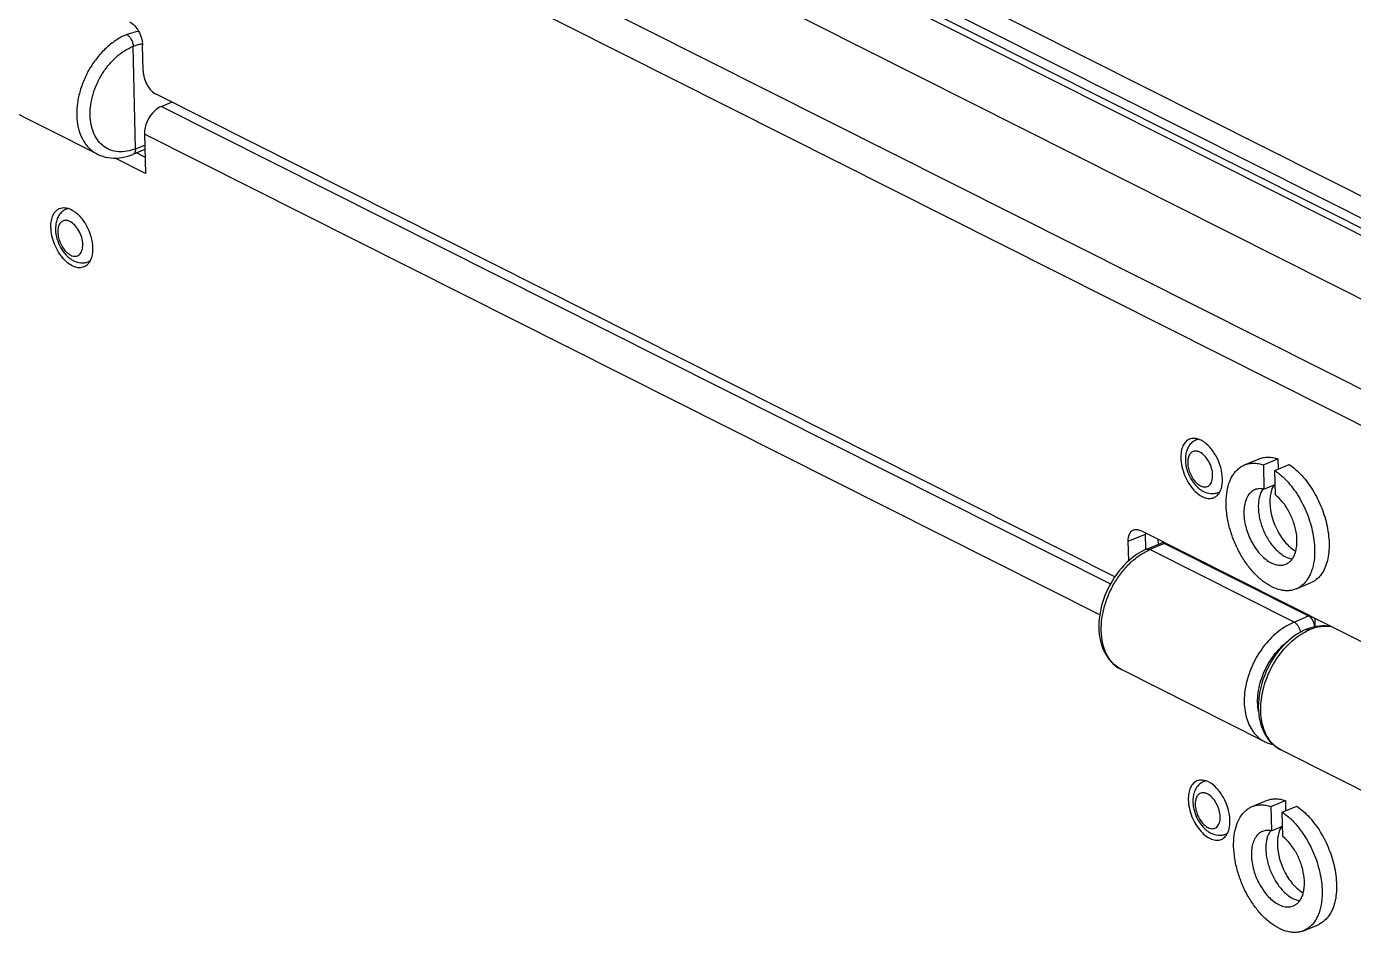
# Model space of a CAD drawing. Header units: millimetres. Extents: x -1493 to -686, y 1310 to 1867.
# Drawn here: x -831.47 to -790.02, y 1730.06 to 1758.38 of the extents above; entities that cross this region are included whole.
import ezdxf

# ---------------------------------------------------------------- set-up
doc = ezdxf.new("R2010")
doc.units = ezdxf.units.MM
doc.layers.get('0').update_dxf_attribs({"linetype": 'CONTINUOUS'})

msp = doc.modelspace()

# ---------------------------------------------------------------- linework, layer by layer
at = {"color": 7, "linetype": 'Continuous'}
for p, q in [((-843.606, 1779.185), (-779.002, 1746.647)), ((-843.64, 1778.98), (-779.036, 1746.442)), ((-852.474, 1778.618), (-771.7, 1737.937)), ((-852.923, 1777.712), (-772.307, 1737.111)), ((-843.758, 1777.051), (-779.004, 1744.438)), ((-815.491, 1766.03), (-778.507, 1747.403)), ((-815.897, 1765.542), (-778.913, 1746.915)), ((-828.072, 1754.556), (-828.142, 1757.761)), ((-827.833, 1756.994), (-827.85, 1757.795)), ((-829.262, 1754.389), (-833.744, 1756.647)), ((-797.478, 1741.178), (-827.426, 1756.261)), ((-827.262, 1755.884), (-826.941, 1756.017)), ((-827.262, 1755.884), (-797.616, 1740.953)), ((-827.79, 1755.018), (-827.763, 1753.789)), ((-797.947, 1739.988), (-827.79, 1755.018)), ((-829.267, 1754.392), (-829.247, 1754.382)), ((-829.247, 1754.382), (-829.172, 1754.35)), ((-829.172, 1754.35), (-829.094, 1754.322)), ((-829.094, 1754.322), (-829.013, 1754.299)), ((-829.013, 1754.299), (-828.93, 1754.283)), ((-828.582, 1754.272), (-828.492, 1754.284)), ((-828.492, 1754.284), (-828.401, 1754.301)), ((-828.401, 1754.301), (-828.31, 1754.325)), ((-828.31, 1754.325), (-828.22, 1754.354)), ((-828.22, 1754.354), (-828.156, 1754.378)), ((-827.779, 1754.532), (-828.156, 1754.378)), ((-828.072, 1754.557), (-827.782, 1754.675)), ((-827.774, 1754.293), (-828.038, 1754.426)), ((-828.93, 1754.283), (-828.845, 1754.271)), ((-828.845, 1754.271), (-828.759, 1754.266)), ((-828.759, 1754.266), (-828.671, 1754.266)), ((-827.763, 1753.789), (-828.709, 1754.266)), ((-828.671, 1754.266), (-828.582, 1754.272)), ((-830.233, 1752.672), (-830.177, 1752.697)), ((-829.549, 1751.025), (-829.491, 1751.048)), ((-794.935, 1745.459), (-794.879, 1745.484)), ((-793.422, 1744.675), (-792.97, 1744.863)), ((-792.834, 1744.679), (-792.383, 1744.867)), ((-792.383, 1744.867), (-792.375, 1744.543)), ((-792.834, 1744.679), (-792.818, 1743.921)), ((-792.479, 1744.5), (-792.027, 1744.688)), ((-792.462, 1743.742), (-792.479, 1744.5)), ((-792.818, 1743.921), (-792.469, 1744.066)), ((-794.251, 1743.813), (-794.195, 1743.835)), ((-797.057, 1742.286), (-796.515, 1742.511)), ((-797.043, 1741.678), (-797.057, 1742.286)), ((-786.804, 1737.651), (-796.674, 1742.621)), ((-796.504, 1742.038), (-796.515, 1742.511)), ((-796.117, 1742.196), (-796.121, 1742.343)), ((-796.751, 1741.901), (-796.843, 1741.839)), ((-796.657, 1741.957), (-796.751, 1741.901)), ((-796.562, 1742.006), (-796.657, 1741.957)), ((-796.492, 1742.038), (-796.562, 1742.006)), ((-796.492, 1742.038), (-796.033, 1742.232)), ((-795.923, 1742.222), (-796.381, 1742.029)), ((-791.874, 1739.759), (-796.381, 1742.029)), ((-795.923, 1742.222), (-791.429, 1739.959)), ((-797.273, 1741.446), (-797.351, 1741.352)), ((-797.192, 1741.535), (-797.273, 1741.446)), ((-797.108, 1741.619), (-797.192, 1741.535)), ((-797.022, 1741.698), (-797.108, 1741.619)), ((-796.933, 1741.771), (-797.022, 1741.698)), ((-796.843, 1741.839), (-796.933, 1741.771)), ((-797.564, 1741.045), (-797.626, 1740.935)), ((-797.497, 1741.151), (-797.564, 1741.045)), ((-797.426, 1741.254), (-797.497, 1741.151)), ((-797.351, 1741.352), (-797.426, 1741.254)), ((-797.738, 1740.706), (-797.786, 1740.588)), ((-797.684, 1740.822), (-797.738, 1740.706)), ((-797.626, 1740.935), (-797.684, 1740.822)), ((-791.811, 1740.797), (-791.359, 1740.984)), ((-797.9, 1740.225), (-797.927, 1740.103)), ((-797.867, 1740.347), (-797.9, 1740.225)), ((-797.829, 1740.469), (-797.867, 1740.347)), ((-797.786, 1740.588), (-797.829, 1740.469)), ((-797.963, 1739.858), (-797.972, 1739.737)), ((-797.948, 1739.98), (-797.963, 1739.858)), ((-797.927, 1740.103), (-797.948, 1739.98)), ((-791.874, 1739.759), (-791.429, 1739.959)), ((-791.232, 1739.881), (-791.226, 1739.615)), ((-797.972, 1739.737), (-797.975, 1739.617)), ((-797.975, 1739.617), (-797.971, 1739.499)), ((-797.971, 1739.499), (-797.961, 1739.384)), ((-797.961, 1739.384), (-797.944, 1739.272)), ((-791.769, 1739.392), (-791.862, 1739.33)), ((-791.676, 1739.448), (-791.769, 1739.392)), ((-791.581, 1739.497), (-791.676, 1739.448)), ((-791.51, 1739.53), (-791.581, 1739.497)), ((-791.51, 1739.53), (-791.508, 1739.53)), ((-791.446, 1739.554), (-791.508, 1739.53)), ((-791.356, 1739.583), (-791.446, 1739.554)), ((-791.265, 1739.607), (-791.356, 1739.583)), ((-791.175, 1739.625), (-791.265, 1739.607)), ((-791.085, 1739.637), (-791.175, 1739.625)), ((-790.995, 1739.643), (-791.085, 1739.637)), ((-790.907, 1739.643), (-790.995, 1739.643)), ((-790.82, 1739.638), (-790.907, 1739.643)), ((-790.735, 1739.627), (-790.82, 1739.638)), ((-790.723, 1739.624), (-790.735, 1739.627)), ((-797.944, 1739.272), (-797.921, 1739.163)), ((-797.921, 1739.163), (-797.892, 1739.058)), ((-797.892, 1739.058), (-797.857, 1738.958)), ((-797.857, 1738.958), (-797.817, 1738.861)), ((-792.211, 1739.026), (-792.292, 1738.937)), ((-792.127, 1739.11), (-792.211, 1739.026)), ((-792.04, 1739.189), (-792.127, 1739.11)), ((-791.952, 1739.263), (-792.04, 1739.189)), ((-791.862, 1739.33), (-791.952, 1739.263)), ((-797.817, 1738.861), (-797.77, 1738.77)), ((-797.77, 1738.77), (-797.719, 1738.685)), ((-797.719, 1738.685), (-797.662, 1738.604)), ((-797.662, 1738.604), (-797.601, 1738.53)), ((-792.582, 1738.536), (-792.645, 1738.426)), ((-792.516, 1738.643), (-792.582, 1738.536)), ((-792.445, 1738.745), (-792.516, 1738.643)), ((-792.37, 1738.843), (-792.445, 1738.745)), ((-792.292, 1738.937), (-792.37, 1738.843)), ((-797.601, 1738.53), (-797.534, 1738.462)), ((-797.534, 1738.462), (-797.463, 1738.4)), ((-797.463, 1738.4), (-797.389, 1738.346)), ((-797.389, 1738.346), (-797.311, 1738.299)), ((-797.311, 1738.299), (-797.273, 1738.278)), ((-792.79, 1736.02), (-797.273, 1738.278)), ((-792.756, 1738.198), (-792.805, 1738.08)), ((-792.703, 1738.313), (-792.756, 1738.198)), ((-792.645, 1738.426), (-792.703, 1738.313)), ((-792.918, 1737.717), (-792.945, 1737.594)), ((-792.886, 1737.839), (-792.918, 1737.717)), ((-792.848, 1737.96), (-792.886, 1737.839)), ((-792.805, 1738.08), (-792.848, 1737.96)), ((-792.982, 1737.349), (-792.991, 1737.228)), ((-792.967, 1737.471), (-792.982, 1737.349)), ((-792.945, 1737.594), (-792.967, 1737.471)), ((-792.991, 1737.228), (-792.994, 1737.108)), ((-792.994, 1737.108), (-792.99, 1736.99)), ((-792.99, 1736.99), (-792.98, 1736.875)), ((-792.98, 1736.875), (-792.963, 1736.763)), ((-792.963, 1736.763), (-792.94, 1736.654)), ((-792.94, 1736.654), (-792.911, 1736.549)), ((-792.911, 1736.549), (-792.876, 1736.449)), ((-792.876, 1736.449), (-792.835, 1736.353)), ((-792.835, 1736.353), (-792.789, 1736.262)), ((-792.789, 1736.262), (-792.738, 1736.176)), ((-792.738, 1736.176), (-792.681, 1736.096)), ((-792.681, 1736.096), (-792.62, 1736.021)), ((-792.795, 1736.023), (-792.776, 1736.014)), ((-792.776, 1736.014), (-792.701, 1735.981)), ((-792.701, 1735.981), (-792.623, 1735.953)), ((-792.623, 1735.953), (-792.542, 1735.931)), ((-792.62, 1736.021), (-792.553, 1735.953)), ((-792.553, 1735.953), (-792.482, 1735.891)), ((-792.542, 1735.931), (-792.523, 1735.927)), ((-792.482, 1735.891), (-792.407, 1735.837)), ((-792.407, 1735.837), (-792.33, 1735.79)), ((-792.33, 1735.79), (-792.291, 1735.77)), ((-787.809, 1733.512), (-792.292, 1735.769)), ((-794.702, 1734.777), (-794.646, 1734.802)), ((-793.188, 1733.993), (-792.736, 1734.181)), ((-792.601, 1733.997), (-792.149, 1734.185)), ((-792.601, 1733.997), (-792.584, 1733.239)), ((-792.245, 1733.818), (-791.794, 1734.006)), ((-792.149, 1734.185), (-792.142, 1733.861)), ((-792.229, 1733.06), (-792.245, 1733.818)), ((-794.018, 1733.13), (-793.96, 1733.153)), ((-792.584, 1733.239), (-792.236, 1733.384)), ((-791.577, 1730.114), (-791.125, 1730.302))]:
    msp.add_line(p, q, dxfattribs=at)
for centre, radius, start, end in [((-828.832, 1755.253), 0.965, 240.714, 243.1785), ((-830.11, 1752.393), 0.305, 100.092, 113.6986), ((-830.256, 1752.119), 0.201, 101.9756, 117.7423), ((-829.66, 1751.309), 0.304, 291.3985, 305.2054), ((-829.898, 1751.259), 0.459, 324.7629, 326.4038), ((-794.813, 1745.18), 0.305, 100.2672, 113.7014), ((-794.959, 1744.906), 0.201, 101.9756, 117.7423), ((-791.963, 1743.703), 0.641, 146.7419, 152.7618), ((-795.82, 1742.527), 0.695, 178.7737, 181.2635), ((-791.47, 1739.435), 0.103, 105.7729, 111.8593), ((-790.741, 1737.985), 1.67, 113.2207, 116.4164), ((-792.359, 1736.886), 0.966, 241.6015, 243.1778), ((-794.725, 1734.224), 0.201, 101.9756, 117.7423), ((-794.579, 1734.498), 0.305, 100.092, 113.6986), ((-793.579, 1731.919), 2.323, 44.7814, 48.969), ((-794.129, 1733.414), 0.304, 291.3985, 305.2054), ((-791.752, 1733.034), 0.615, 146.6519, 149.2196)]:
    msp.add_arc(centre, radius, start, end, dxfattribs=at)
for centre, ratio, start_param, end_param in [((-795.917, 1741.955), 0.579433, -0.592531, 0.003365), ((-791.423, 1739.692), 0.579106, -2.082533, -0.592457)]:
    msp.add_ellipse(centre, major_axis=(-0.115, 0.277), ratio=ratio, start_param=start_param, end_param=end_param, dxfattribs=at)
for points, knots in [([(-828.257, 1758.528), (-828.135, 1758.467), (-827.94, 1758.23), (-827.854, 1757.946), (-827.85, 1757.795)], [0, 0, 0, 0, 0.474977, 1, 1, 1, 1]), ([(-828.345, 1758.128), (-828.454, 1758.084), (-828.669, 1757.969), (-828.966, 1757.739), (-829.238, 1757.455), (-829.475, 1757.127), (-829.666, 1756.764), (-829.806, 1756.383), (-829.891, 1755.997), (-829.909, 1755.738), (-829.906, 1755.612)], [0, 0, 0, 0, 0.112744, 0.232958, 0.359183, 0.489358, 0.6212, 0.751888, 0.878975, 1, 1, 1, 1]), ([(-828.345, 1758.128), (-828.315, 1758.141), (-828.195, 1758.187), (-828.069, 1758.219), (-827.975, 1758.231)], [0, 0, 0, 0, 0.260058, 1, 1, 1, 1]), ([(-828.345, 1758.128), (-828.317, 1758.113), (-828.262, 1758.068), (-828.199, 1757.979), (-828.156, 1757.874), (-828.143, 1757.798), (-828.142, 1757.761)], [0, 0, 0, 0, 0.220145, 0.475824, 0.74473, 1, 1, 1, 1]), ([(-829.487, 1755.605), (-829.491, 1755.826), (-829.421, 1756.284), (-829.183, 1756.81), (-828.911, 1757.187), (-828.608, 1757.503), (-828.334, 1757.684), (-828.142, 1757.761)], [0, 0, 0, 0, 0.247825, 0.510394, 0.641057, 0.767668, 1, 1, 1, 1]), ([(-828.142, 1757.761), (-828.129, 1757.767), (-828.079, 1757.788), (-828.027, 1757.806), (-827.988, 1757.817)], [0, 0, 0, 0, 0.254408, 1, 1, 1, 1]), ([(-827.988, 1757.817), (-827.976, 1757.82), (-827.932, 1757.833), (-827.888, 1757.842), (-827.854, 1757.848)], [0, 0, 0, 0, 0.253981, 1, 1, 1, 1]), ([(-827.833, 1756.994), (-827.829, 1756.843), (-827.743, 1756.559), (-827.548, 1756.323), (-827.426, 1756.261)], [0, 0, 0, 0, 0.525023, 1, 1, 1, 1]), ([(-829.906, 1755.612), (-829.903, 1755.482), (-829.874, 1755.231), (-829.755, 1754.886), (-829.567, 1754.602), (-829.395, 1754.463), (-829.304, 1754.412)], [0, 0, 0, 0, 0.279135, 0.536563, 0.774603, 1, 1, 1, 1]), ([(-828.072, 1754.556), (-828.159, 1754.521), (-828.333, 1754.469), (-828.598, 1754.454), (-828.847, 1754.505), (-829.066, 1754.624), (-829.246, 1754.804), (-829.38, 1755.035), (-829.464, 1755.307), (-829.484, 1755.503), (-829.487, 1755.605)], [0, 0, 0, 0, 0.131785, 0.254354, 0.370476, 0.484402, 0.600971, 0.724337, 0.857073, 1, 1, 1, 1]), ([(-827.262, 1755.884), (-827.337, 1755.852), (-827.629, 1755.653), (-827.795, 1755.284), (-827.79, 1755.018)], [0, 0, 0, 0, 0.235898, 1, 1, 1, 1]), ([(-828.072, 1754.557), (-828.072, 1754.536), (-828.074, 1754.497), (-828.09, 1754.443), (-828.116, 1754.402), (-828.142, 1754.384), (-828.155, 1754.378)], [0, 0, 0, 0, 0.29961, 0.563301, 0.792643, 1, 1, 1, 1]), ([(-830.713, 1752.106), (-830.714, 1752.174), (-830.706, 1752.303), (-830.656, 1752.478), (-830.569, 1752.615), (-830.485, 1752.674), (-830.441, 1752.692)], [0, 0, 0, 0, 0.298937, 0.562553, 0.792047, 1, 1, 1, 1]), ([(-830.233, 1752.672), (-830.28, 1752.651), (-830.369, 1752.594), (-830.471, 1752.472), (-830.537, 1752.327), (-830.558, 1752.222), (-830.564, 1752.169)], [0, 0, 0, 0, 0.247671, 0.495218, 0.744549, 1, 1, 1, 1]), ([(-830.441, 1752.692), (-830.388, 1752.714), (-830.259, 1752.73), (-830.14, 1752.689), (-830.081, 1752.659)], [0, 0, 0, 0, 0.466347, 1, 1, 1, 1]), ([(-830.081, 1752.659), (-829.987, 1752.612), (-829.806, 1752.464), (-829.53, 1752.072), (-829.415, 1751.699), (-829.41, 1751.45)], [0, 0, 0, 0, 0.220924, 0.477582, 1, 1, 1, 1]), ([(-830.35, 1752.298), (-830.383, 1752.28), (-830.443, 1752.221), (-830.49, 1752.096), (-830.501, 1751.943), (-830.481, 1751.804), (-830.448, 1751.69), (-830.404, 1751.576), (-830.332, 1751.447), (-830.225, 1751.319), (-830.139, 1751.255), (-830.095, 1751.232)], [0, 0, 0, 0, 0.088853, 0.192993, 0.316131, 0.45477, 0.527714, 0.601522, 0.746844, 0.881899, 1, 1, 1, 1]), ([(-830.118, 1752.286), (-830.147, 1752.3), (-830.206, 1752.322), (-830.27, 1752.322), (-830.298, 1752.316)], [0, 0, 0, 0, 0.530608, 1, 1, 1, 1]), ([(-830.095, 1751.232), (-830.071, 1751.22), (-830.023, 1751.202), (-829.948, 1751.194), (-829.879, 1751.209), (-829.819, 1751.246), (-829.772, 1751.304), (-829.725, 1751.409), (-829.708, 1751.574), (-829.744, 1751.785), (-829.83, 1751.994), (-829.954, 1752.169), (-830.062, 1752.257), (-830.118, 1752.286)], [0, 0, 0, 0, 0.054248, 0.103089, 0.148666, 0.19419, 0.242854, 0.296899, 0.423385, 0.570565, 0.725615, 0.873064, 1, 1, 1, 1]), ([(-830.308, 1751.106), (-830.432, 1751.241), (-830.623, 1751.561), (-830.709, 1751.924), (-830.713, 1752.106)], [0, 0, 0, 0, 0.501545, 1, 1, 1, 1]), ([(-830.564, 1752.169), (-830.575, 1752.076), (-830.566, 1751.882), (-830.484, 1751.602), (-830.344, 1751.347), (-830.213, 1751.204), (-830.14, 1751.146)], [0, 0, 0, 0, 0.243783, 0.500009, 0.756231, 1, 1, 1, 1]), ([(-829.41, 1751.45), (-829.409, 1751.407), (-829.414, 1751.254), (-829.455, 1751.097), (-829.516, 1751.005)], [0, 0, 0, 0, 0.281282, 1, 1, 1, 1]), ([(-829.682, 1750.864), (-829.727, 1750.845), (-829.832, 1750.827), (-829.997, 1750.867), (-830.161, 1750.962), (-830.26, 1751.053), (-830.308, 1751.106)], [0, 0, 0, 0, 0.206357, 0.435453, 0.699655, 1, 1, 1, 1]), ([(-830.14, 1751.146), (-830.129, 1751.137), (-830.086, 1751.105), (-830.04, 1751.076), (-830.004, 1751.058)], [0, 0, 0, 0, 0.253679, 1, 1, 1, 1]), ([(-830.004, 1751.058), (-829.934, 1751.023), (-829.819, 1750.988), (-829.662, 1750.991), (-829.585, 1751.011), (-829.549, 1751.025)], [0, 0, 0, 0, 0.499838, 0.74975, 1, 1, 1, 1]), ([(-829.523, 1750.994), (-829.534, 1750.98), (-829.577, 1750.926), (-829.635, 1750.883), (-829.682, 1750.864)], [0, 0, 0, 0, 0.263015, 1, 1, 1, 1]), ([(-795.144, 1745.479), (-795.187, 1745.461), (-795.271, 1745.402), (-795.359, 1745.265), (-795.409, 1745.09), (-795.417, 1744.961), (-795.415, 1744.893)], [0, 0, 0, 0, 0.207944, 0.437429, 0.701178, 1, 1, 1, 1]), ([(-794.935, 1745.459), (-794.983, 1745.438), (-795.072, 1745.381), (-795.173, 1745.259), (-795.239, 1745.114), (-795.261, 1745.009), (-795.267, 1744.956)], [0, 0, 0, 0, 0.247671, 0.495218, 0.744549, 1, 1, 1, 1]), ([(-794.821, 1745.464), (-794.875, 1745.487), (-794.983, 1745.516), (-795.096, 1745.499), (-795.144, 1745.479)], [0, 0, 0, 0, 0.528518, 1, 1, 1, 1]), ([(-794.113, 1744.237), (-794.118, 1744.477), (-794.225, 1744.837), (-794.485, 1745.222), (-794.655, 1745.373), (-794.745, 1745.425)], [0, 0, 0, 0, 0.518198, 0.775239, 1, 1, 1, 1]), ([(-795.415, 1744.893), (-795.411, 1744.709), (-795.324, 1744.343), (-795.13, 1744.021), (-795.005, 1743.886)], [0, 0, 0, 0, 0.498988, 1, 1, 1, 1]), ([(-795.267, 1744.956), (-795.277, 1744.863), (-795.269, 1744.669), (-795.187, 1744.389), (-795.046, 1744.134), (-794.915, 1743.991), (-794.842, 1743.933)], [0, 0, 0, 0, 0.243783, 0.500009, 0.756231, 1, 1, 1, 1]), ([(-795.053, 1745.085), (-795.085, 1745.067), (-795.146, 1745.009), (-795.193, 1744.883), (-795.204, 1744.73), (-795.184, 1744.591), (-795.15, 1744.477), (-795.106, 1744.363), (-795.034, 1744.234), (-794.927, 1744.106), (-794.842, 1744.042), (-794.798, 1744.02)], [0, 0, 0, 0, 0.088853, 0.192993, 0.316131, 0.45477, 0.527714, 0.601522, 0.746844, 0.881899, 1, 1, 1, 1]), ([(-794.821, 1745.073), (-794.85, 1745.087), (-794.909, 1745.109), (-794.972, 1745.109), (-795.001, 1745.103)], [0, 0, 0, 0, 0.530608, 1, 1, 1, 1]), ([(-794.798, 1744.02), (-794.774, 1744.007), (-794.725, 1743.989), (-794.651, 1743.981), (-794.582, 1743.996), (-794.522, 1744.033), (-794.475, 1744.091), (-794.428, 1744.196), (-794.411, 1744.361), (-794.447, 1744.573), (-794.533, 1744.781), (-794.657, 1744.956), (-794.764, 1745.044), (-794.821, 1745.073)], [0, 0, 0, 0, 0.054248, 0.103089, 0.148666, 0.19419, 0.242854, 0.296899, 0.423385, 0.570565, 0.725615, 0.873064, 1, 1, 1, 1]), ([(-792.97, 1744.863), (-792.926, 1744.881), (-792.834, 1744.909), (-792.688, 1744.923), (-792.535, 1744.91), (-792.434, 1744.884), (-792.383, 1744.867)], [0, 0, 0, 0, 0.23585, 0.477768, 0.731143, 1, 1, 1, 1]), ([(-791.811, 1740.797), (-791.847, 1740.781), (-791.925, 1740.757), (-792.046, 1740.739), (-792.174, 1740.742), (-792.353, 1740.771), (-792.585, 1740.86), (-792.855, 1741.034), (-793.115, 1741.271), (-793.356, 1741.563), (-793.569, 1741.899), (-793.747, 1742.266), (-793.882, 1742.651), (-793.969, 1743.039), (-794.006, 1743.416), (-793.991, 1743.768), (-793.924, 1744.082), (-793.823, 1744.309), (-793.717, 1744.457), (-793.629, 1744.549), (-793.53, 1744.623), (-793.458, 1744.66), (-793.422, 1744.675)], [0, 0, 0, 0, 0.022591, 0.045604, 0.069423, 0.094365, 0.14839, 0.20874, 0.275262, 0.347015, 0.422528, 0.5, 0.577472, 0.652985, 0.724738, 0.79126, 0.85161, 0.905635, 0.930577, 0.954396, 0.977409, 1, 1, 1, 1]), ([(-793.422, 1744.675), (-793.378, 1744.693), (-793.286, 1744.721), (-793.14, 1744.735), (-792.987, 1744.722), (-792.885, 1744.696), (-792.834, 1744.679)], [0, 0, 0, 0, 0.23585, 0.477768, 0.731143, 1, 1, 1, 1]), ([(-792.479, 1744.5), (-792.468, 1744.493), (-792.425, 1744.463), (-792.382, 1744.431), (-792.351, 1744.406)], [0, 0, 0, 0, 0.245464, 1, 1, 1, 1]), ([(-792.351, 1744.406), (-792.335, 1744.393), (-792.27, 1744.339), (-792.209, 1744.282), (-792.164, 1744.237)], [0, 0, 0, 0, 0.244205, 1, 1, 1, 1]), ([(-792.027, 1744.688), (-791.958, 1744.641), (-791.821, 1744.534), (-791.63, 1744.345), (-791.451, 1744.127), (-791.23, 1743.798), (-791.005, 1743.346), (-790.886, 1742.957), (-790.845, 1742.76)], [0, 0, 0, 0, 0.108779, 0.224997, 0.347598, 0.475171, 0.738257, 1, 1, 1, 1]), ([(-794.842, 1743.933), (-794.832, 1743.924), (-794.789, 1743.892), (-794.743, 1743.863), (-794.707, 1743.845)], [0, 0, 0, 0, 0.253679, 1, 1, 1, 1]), ([(-794.22, 1743.789), (-794.212, 1743.801), (-794.18, 1743.853), (-794.158, 1743.911), (-794.145, 1743.955)], [0, 0, 0, 0, 0.236431, 1, 1, 1, 1]), ([(-794.145, 1743.955), (-794.139, 1743.977), (-794.117, 1744.069), (-794.111, 1744.164), (-794.113, 1744.237)], [0, 0, 0, 0, 0.23466, 1, 1, 1, 1]), ([(-792.818, 1743.921), (-792.866, 1743.931), (-792.962, 1743.939), (-793.057, 1743.917), (-793.099, 1743.9)], [0, 0, 0, 0, 0.515724, 1, 1, 1, 1]), ([(-792.846, 1743.926), (-792.898, 1743.853), (-792.954, 1743.72), (-792.989, 1743.527), (-792.997, 1743.362), (-792.986, 1743.187), (-792.945, 1742.943), (-792.849, 1742.639), (-792.702, 1742.357), (-792.557, 1742.156), (-792.441, 1742.024), (-792.318, 1741.913), (-792.157, 1741.802), (-792.023, 1741.747), (-791.935, 1741.733)], [0, 0, 0, 0, 0.10106, 0.1587, 0.220827, 0.286904, 0.356146, 0.500016, 0.643884, 0.713123, 0.779195, 0.841316, 0.898951, 1, 1, 1, 1]), ([(-792.533, 1743.996), (-792.551, 1743.962), (-792.617, 1743.802), (-792.635, 1743.625), (-792.632, 1743.491)], [0, 0, 0, 0, 0.225045, 1, 1, 1, 1]), ([(-792.164, 1744.237), (-792.096, 1744.169), (-791.965, 1744.021), (-791.727, 1743.69), (-791.483, 1743.226), (-791.321, 1742.727), (-791.251, 1742.324), (-791.236, 1742.126), (-791.234, 1742.029)], [0, 0, 0, 0, 0.118131, 0.241892, 0.499147, 0.756851, 0.881151, 1, 1, 1, 1]), ([(-795.005, 1743.886), (-794.957, 1743.835), (-794.858, 1743.745), (-794.696, 1743.652), (-794.533, 1743.615), (-794.429, 1743.632), (-794.384, 1743.651)], [0, 0, 0, 0, 0.299956, 0.563906, 0.793129, 1, 1, 1, 1]), ([(-794.707, 1743.845), (-794.637, 1743.81), (-794.521, 1743.775), (-794.364, 1743.779), (-794.288, 1743.798), (-794.251, 1743.813)], [0, 0, 0, 0, 0.499838, 0.74975, 1, 1, 1, 1]), ([(-794.384, 1743.651), (-794.368, 1743.657), (-794.304, 1743.69), (-794.251, 1743.744), (-794.22, 1743.789)], [0, 0, 0, 0, 0.242015, 1, 1, 1, 1]), ([(-793.099, 1743.9), (-793.121, 1743.89), (-793.165, 1743.868), (-793.245, 1743.808), (-793.33, 1743.703), (-793.401, 1743.543), (-793.441, 1743.355), (-793.45, 1743.144), (-793.428, 1742.918), (-793.375, 1742.685), (-793.294, 1742.454), (-793.188, 1742.234), (-793.06, 1742.032), (-792.916, 1741.857), (-792.76, 1741.715), (-792.598, 1741.61), (-792.435, 1741.548), (-792.3, 1741.534), (-792.201, 1741.548), (-792.155, 1741.563), (-792.133, 1741.572)], [0, 0, 0, 0, 0.022597, 0.045617, 0.094261, 0.1483, 0.208666, 0.275205, 0.346977, 0.422509, 0.5, 0.577492, 0.653024, 0.724796, 0.791335, 0.8517, 0.90574, 0.954384, 0.977403, 1, 1, 1, 1]), ([(-792.133, 1741.572), (-792.1, 1741.586), (-792.036, 1741.623), (-791.954, 1741.701), (-791.888, 1741.802), (-791.837, 1741.921), (-791.803, 1742.058), (-791.779, 1742.265), (-791.797, 1742.546), (-791.883, 1742.889), (-792.028, 1743.22), (-792.219, 1743.512), (-792.378, 1743.675), (-792.462, 1743.742)], [0, 0, 0, 0, 0.04294, 0.087602, 0.135392, 0.187227, 0.243525, 0.30428, 0.437349, 0.581213, 0.728248, 0.87027, 1, 1, 1, 1]), ([(-792.632, 1743.491), (-792.625, 1743.185), (-792.488, 1742.725), (-792.157, 1742.235), (-791.939, 1742.043), (-791.824, 1741.977)], [0, 0, 0, 0, 0.518481, 0.775497, 1, 1, 1, 1]), ([(-790.845, 1742.76), (-790.824, 1742.658), (-790.792, 1742.457), (-790.776, 1742.162), (-790.794, 1741.884), (-790.845, 1741.631), (-790.928, 1741.408), (-791.042, 1741.222), (-791.186, 1741.076), (-791.3, 1741.009), (-791.359, 1740.984)], [0, 0, 0, 0, 0.156834, 0.306155, 0.446158, 0.575666, 0.694348, 0.802986, 0.903705, 1, 1, 1, 1]), ([(-797.057, 1742.286), (-797.058, 1742.363), (-797.045, 1742.504), (-796.947, 1742.619), (-796.892, 1742.641)], [0, 0, 0, 0, 0.565474, 1, 1, 1, 1]), ([(-796.892, 1742.641), (-796.876, 1742.648), (-796.803, 1742.668), (-796.725, 1742.647), (-796.674, 1742.621)], [0, 0, 0, 0, 0.23128, 1, 1, 1, 1]), ([(-797.9, 1739.493), (-797.903, 1739.619), (-797.886, 1739.878), (-797.803, 1740.265), (-797.667, 1740.648), (-797.481, 1741.013), (-797.251, 1741.345), (-796.986, 1741.632), (-796.697, 1741.865), (-796.487, 1741.983), (-796.381, 1742.029)], [0, 0, 0, 0, 0.121559, 0.249302, 0.380606, 0.512881, 0.643169, 0.769093, 0.888535, 1, 1, 1, 1]), ([(-796.491, 1742.038), (-796.475, 1742.045), (-796.436, 1742.05), (-796.399, 1742.038), (-796.381, 1742.029)], [0, 0, 0, 0, 0.466282, 1, 1, 1, 1]), ([(-791.234, 1742.029), (-791.234, 1742.007), (-791.233, 1741.923), (-791.237, 1741.838), (-791.243, 1741.775)], [0, 0, 0, 0, 0.255684, 1, 1, 1, 1]), ([(-791.243, 1741.775), (-791.254, 1741.66), (-791.283, 1741.493), (-791.355, 1741.287), (-791.421, 1741.151), (-791.5, 1741.033), (-791.592, 1740.933), (-791.695, 1740.853), (-791.771, 1740.813), (-791.811, 1740.797)], [0, 0, 0, 0, 0.291524, 0.425458, 0.551655, 0.670821, 0.784119, 0.893176, 1, 1, 1, 1]), ([(-797.273, 1738.278), (-797.32, 1738.302), (-797.411, 1738.358), (-797.576, 1738.504), (-797.743, 1738.747), (-797.867, 1739.1), (-797.897, 1739.358), (-797.9, 1739.493)], [0, 0, 0, 0, 0.110678, 0.223358, 0.459758, 0.717823, 1, 1, 1, 1]), ([(-791.874, 1739.759), (-792.046, 1739.689), (-792.295, 1739.537), (-792.586, 1739.278), (-792.794, 1739.047), (-792.979, 1738.79), (-793.188, 1738.419), (-793.337, 1738.021), (-793.417, 1737.614), (-793.448, 1737.231), (-793.405, 1736.862), (-793.284, 1736.536), (-793.162, 1736.329), (-793.007, 1736.158), (-792.884, 1736.071), (-792.819, 1736.036)], [0, 0, 0, 0, 0.123217, 0.189426, 0.25788, 0.32788, 0.398696, 0.538912, 0.606866, 0.672244, 0.792991, 0.848564, 0.90111, 0.951277, 1, 1, 1, 1]), ([(-792.291, 1735.77), (-792.355, 1735.801), (-792.476, 1735.881), (-792.629, 1736.042), (-792.753, 1736.239), (-792.878, 1736.552), (-792.93, 1736.909), (-792.911, 1737.285), (-792.845, 1737.686), (-792.713, 1738.083), (-792.523, 1738.457), (-792.353, 1738.721), (-792.16, 1738.959), (-791.885, 1739.232), (-791.65, 1739.399), (-791.484, 1739.481)], [0, 0, 0, 0, 0.04777, 0.097015, 0.148735, 0.203612, 0.323441, 0.388592, 0.456526, 0.597265, 0.668587, 0.739218, 0.808367, 0.875326, 1, 1, 1, 1]), ([(-791.874, 1739.759), (-791.849, 1739.746), (-791.802, 1739.709), (-791.724, 1739.609), (-791.687, 1739.514), (-791.676, 1739.448)], [0, 0, 0, 0, 0.217622, 0.468591, 1, 1, 1, 1]), ([(-791.498, 1739.534), (-791.483, 1739.538), (-791.448, 1739.54), (-791.416, 1739.528), (-791.4, 1739.52)], [0, 0, 0, 0, 0.467921, 1, 1, 1, 1]), ([(-790.705, 1739.614), (-790.817, 1739.631), (-791.056, 1739.63), (-791.286, 1739.566), (-791.4, 1739.52)], [0, 0, 0, 0, 0.479728, 1, 1, 1, 1]), ([(-792.989, 1736.969), (-793.023, 1737.159), (-793.022, 1737.572), (-792.85, 1738.175), (-792.532, 1738.731), (-792.233, 1739.04), (-792.068, 1739.165)], [0, 0, 0, 0, 0.233597, 0.488915, 0.750277, 1, 1, 1, 1]), ([(-794.55, 1734.764), (-794.609, 1734.794), (-794.728, 1734.835), (-794.857, 1734.819), (-794.91, 1734.797)], [0, 0, 0, 0, 0.533653, 1, 1, 1, 1]), ([(-794.91, 1734.797), (-794.954, 1734.779), (-795.038, 1734.72), (-795.125, 1734.583), (-795.175, 1734.408), (-795.183, 1734.279), (-795.182, 1734.211)], [0, 0, 0, 0, 0.207953, 0.437447, 0.701063, 1, 1, 1, 1]), ([(-794.702, 1734.777), (-794.749, 1734.756), (-794.838, 1734.699), (-794.94, 1734.577), (-795.006, 1734.432), (-795.027, 1734.327), (-795.033, 1734.274)], [0, 0, 0, 0, 0.247671, 0.495218, 0.744549, 1, 1, 1, 1]), ([(-794.819, 1734.403), (-794.852, 1734.385), (-794.912, 1734.326), (-794.959, 1734.201), (-794.97, 1734.048), (-794.95, 1733.909), (-794.917, 1733.795), (-794.873, 1733.681), (-794.801, 1733.552), (-794.694, 1733.424), (-794.608, 1733.36), (-794.564, 1733.337)], [0, 0, 0, 0, 0.088853, 0.192993, 0.316131, 0.45477, 0.527714, 0.601522, 0.746844, 0.881899, 1, 1, 1, 1]), ([(-794.587, 1734.391), (-794.616, 1734.405), (-794.675, 1734.427), (-794.739, 1734.427), (-794.767, 1734.421)], [0, 0, 0, 0, 0.530608, 1, 1, 1, 1]), ([(-794.564, 1733.337), (-794.54, 1733.325), (-794.492, 1733.307), (-794.417, 1733.299), (-794.348, 1733.314), (-794.288, 1733.351), (-794.241, 1733.409), (-794.194, 1733.514), (-794.177, 1733.679), (-794.213, 1733.89), (-794.299, 1734.099), (-794.423, 1734.274), (-794.531, 1734.362), (-794.587, 1734.391)], [0, 0, 0, 0, 0.054248, 0.103089, 0.148666, 0.19419, 0.242854, 0.296899, 0.423385, 0.570565, 0.725615, 0.873064, 1, 1, 1, 1]), ([(-793.879, 1733.555), (-793.884, 1733.804), (-793.999, 1734.177), (-794.275, 1734.569), (-794.456, 1734.717), (-794.55, 1734.764)], [0, 0, 0, 0, 0.522418, 0.779076, 1, 1, 1, 1]), ([(-795.182, 1734.211), (-795.178, 1734.029), (-795.092, 1733.666), (-794.901, 1733.346), (-794.777, 1733.211)], [0, 0, 0, 0, 0.498455, 1, 1, 1, 1]), ([(-795.033, 1734.274), (-795.044, 1734.181), (-795.035, 1733.987), (-794.953, 1733.707), (-794.813, 1733.452), (-794.682, 1733.309), (-794.609, 1733.251)], [0, 0, 0, 0, 0.243783, 0.500009, 0.756231, 1, 1, 1, 1]), ([(-791.577, 1730.114), (-791.614, 1730.099), (-791.691, 1730.075), (-791.813, 1730.057), (-791.94, 1730.06), (-792.12, 1730.089), (-792.352, 1730.178), (-792.622, 1730.352), (-792.882, 1730.589), (-793.123, 1730.881), (-793.336, 1731.217), (-793.513, 1731.584), (-793.648, 1731.969), (-793.736, 1732.357), (-793.772, 1732.734), (-793.757, 1733.086), (-793.69, 1733.4), (-793.589, 1733.627), (-793.483, 1733.775), (-793.395, 1733.866), (-793.297, 1733.941), (-793.225, 1733.978), (-793.188, 1733.993)], [0, 0, 0, 0, 0.022591, 0.045604, 0.069423, 0.094365, 0.14839, 0.20874, 0.275262, 0.347015, 0.422528, 0.5, 0.577472, 0.652985, 0.724738, 0.79126, 0.85161, 0.905635, 0.930577, 0.954396, 0.977409, 1, 1, 1, 1]), ([(-793.188, 1733.993), (-793.144, 1734.011), (-793.052, 1734.039), (-792.906, 1734.053), (-792.753, 1734.04), (-792.652, 1734.014), (-792.601, 1733.997)], [0, 0, 0, 0, 0.23585, 0.477768, 0.731143, 1, 1, 1, 1]), ([(-792.736, 1734.181), (-792.693, 1734.199), (-792.601, 1734.227), (-792.454, 1734.241), (-792.302, 1734.227), (-792.2, 1734.202), (-792.149, 1734.185)], [0, 0, 0, 0, 0.23585, 0.477768, 0.731143, 1, 1, 1, 1]), ([(-791.794, 1734.006), (-791.724, 1733.959), (-791.587, 1733.852), (-791.397, 1733.663), (-791.217, 1733.444), (-790.996, 1733.116), (-790.771, 1732.664), (-790.653, 1732.275), (-790.612, 1732.078)], [0, 0, 0, 0, 0.108779, 0.224997, 0.347598, 0.475171, 0.738257, 1, 1, 1, 1]), ([(-792.245, 1733.818), (-792.229, 1733.807), (-792.163, 1733.761), (-792.1, 1733.711), (-792.055, 1733.671)], [0, 0, 0, 0, 0.243409, 1, 1, 1, 1]), ([(-794.777, 1733.211), (-794.729, 1733.158), (-794.63, 1733.067), (-794.466, 1732.972), (-794.301, 1732.932), (-794.196, 1732.95), (-794.151, 1732.969)], [0, 0, 0, 0, 0.300345, 0.564547, 0.793643, 1, 1, 1, 1]), ([(-794.609, 1733.251), (-794.598, 1733.242), (-794.555, 1733.21), (-794.509, 1733.181), (-794.473, 1733.163)], [0, 0, 0, 0, 0.253679, 1, 1, 1, 1]), ([(-794.473, 1733.163), (-794.403, 1733.128), (-794.288, 1733.093), (-794.131, 1733.096), (-794.054, 1733.116), (-794.018, 1733.13)], [0, 0, 0, 0, 0.499838, 0.74975, 1, 1, 1, 1]), ([(-793.992, 1733.099), (-793.986, 1733.109), (-793.96, 1733.148), (-793.94, 1733.191), (-793.927, 1733.225)], [0, 0, 0, 0, 0.239364, 1, 1, 1, 1]), ([(-793.927, 1733.225), (-793.918, 1733.249), (-793.886, 1733.356), (-793.877, 1733.469), (-793.879, 1733.555)], [0, 0, 0, 0, 0.230662, 1, 1, 1, 1]), ([(-792.866, 1733.217), (-792.888, 1733.208), (-792.931, 1733.186), (-793.011, 1733.126), (-793.096, 1733.02), (-793.167, 1732.861), (-793.207, 1732.673), (-793.216, 1732.462), (-793.194, 1732.236), (-793.142, 1732.003), (-793.061, 1731.772), (-792.954, 1731.552), (-792.827, 1731.35), (-792.682, 1731.175), (-792.526, 1731.033), (-792.364, 1730.928), (-792.201, 1730.866), (-792.067, 1730.852), (-791.968, 1730.866), (-791.921, 1730.881), (-791.899, 1730.89)], [0, 0, 0, 0, 0.022597, 0.045617, 0.094261, 0.1483, 0.208666, 0.275205, 0.346977, 0.422509, 0.5, 0.577492, 0.653024, 0.724796, 0.791335, 0.8517, 0.90574, 0.954384, 0.977403, 1, 1, 1, 1]), ([(-792.584, 1733.239), (-792.632, 1733.249), (-792.729, 1733.257), (-792.823, 1733.235), (-792.866, 1733.217)], [0, 0, 0, 0, 0.515724, 1, 1, 1, 1]), ([(-792.612, 1733.244), (-792.665, 1733.171), (-792.721, 1733.038), (-792.755, 1732.845), (-792.763, 1732.68), (-792.752, 1732.505), (-792.711, 1732.26), (-792.615, 1731.957), (-792.468, 1731.675), (-792.324, 1731.473), (-792.208, 1731.342), (-792.085, 1731.231), (-791.924, 1731.12), (-791.79, 1731.065), (-791.701, 1731.051)], [0, 0, 0, 0, 0.10106, 0.1587, 0.220827, 0.286904, 0.356146, 0.500016, 0.643884, 0.713123, 0.779195, 0.841316, 0.898951, 1, 1, 1, 1]), ([(-792.317, 1733.277), (-792.332, 1733.244), (-792.386, 1733.094), (-792.401, 1732.932), (-792.399, 1732.809)], [0, 0, 0, 0, 0.227514, 1, 1, 1, 1]), ([(-791.931, 1733.555), (-791.863, 1733.487), (-791.732, 1733.339), (-791.493, 1733.008), (-791.249, 1732.544), (-791.088, 1732.045), (-791.017, 1731.642), (-791.002, 1731.444), (-791, 1731.347)], [0, 0, 0, 0, 0.118131, 0.241892, 0.499147, 0.756851, 0.881151, 1, 1, 1, 1]), ([(-794.151, 1732.969), (-794.135, 1732.975), (-794.073, 1733.006), (-794.022, 1733.057), (-793.992, 1733.099)], [0, 0, 0, 0, 0.242557, 1, 1, 1, 1]), ([(-792.399, 1732.809), (-792.392, 1732.503), (-792.254, 1732.043), (-791.923, 1731.553), (-791.705, 1731.361), (-791.59, 1731.295)], [0, 0, 0, 0, 0.518467, 0.775482, 1, 1, 1, 1]), ([(-791.899, 1730.89), (-791.866, 1730.904), (-791.802, 1730.941), (-791.721, 1731.019), (-791.654, 1731.12), (-791.603, 1731.239), (-791.569, 1731.376), (-791.546, 1731.582), (-791.564, 1731.864), (-791.65, 1732.207), (-791.794, 1732.538), (-791.986, 1732.83), (-792.145, 1732.993), (-792.229, 1733.06)], [0, 0, 0, 0, 0.04294, 0.087602, 0.135392, 0.187227, 0.243525, 0.30428, 0.437349, 0.581213, 0.728248, 0.87027, 1, 1, 1, 1]), ([(-790.612, 1732.078), (-790.591, 1731.976), (-790.559, 1731.775), (-790.543, 1731.479), (-790.561, 1731.202), (-790.611, 1730.949), (-790.695, 1730.726), (-790.809, 1730.539), (-790.952, 1730.394), (-791.066, 1730.327), (-791.125, 1730.302)], [0, 0, 0, 0, 0.156834, 0.306155, 0.446158, 0.575666, 0.694348, 0.802986, 0.903705, 1, 1, 1, 1]), ([(-791.009, 1731.093), (-791.02, 1730.978), (-791.049, 1730.811), (-791.121, 1730.604), (-791.187, 1730.469), (-791.267, 1730.351), (-791.359, 1730.251), (-791.462, 1730.171), (-791.538, 1730.131), (-791.577, 1730.114)], [0, 0, 0, 0, 0.291524, 0.425458, 0.551655, 0.670821, 0.784119, 0.893176, 1, 1, 1, 1]), ([(-791, 1731.347), (-791, 1731.325), (-791, 1731.24), (-791.004, 1731.156), (-791.009, 1731.093)], [0, 0, 0, 0, 0.255684, 1, 1, 1, 1])]:
    msp.add_open_spline(points, degree=3, knots=knots, dxfattribs=at)
for points in [[(-794.745, 1745.425), (-794.77, 1745.44), (-794.795, 1745.453), (-794.821, 1745.464)], [(-792.28, 1733.349), (-792.294, 1733.326), (-792.306, 1733.302), (-792.317, 1733.277)]]:
    msp.add_open_spline(points, degree=3, dxfattribs=at)

doc.saveas('drawing.dxf')
